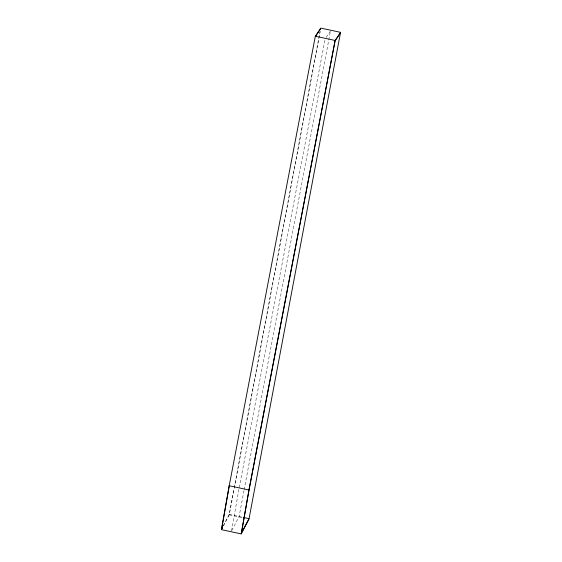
<?xml version="1.0" encoding="UTF-8"?>
<svg xmlns="http://www.w3.org/2000/svg" width="562" height="562" viewBox="0 0 562 562"><rect width="100%" height="100%" fill="white"/><g stroke="black" fill="none" stroke-linecap="round" stroke-linejoin="round"><path stroke-width="0.42" stroke-dasharray="2.81 2.11" d="M231.544 530.942L239.04 488.533M223.262 525.779L229.24 514.392L234.108 488.519M234.27 487.654L320.094 31.479M223.388 525.948L229.233 514.827L320.15 31.549M243.985 490.64L239.117 516.513L231.944 530.184M244.147 489.776L330.294 31.879M239.187 487.69L325.04 39.705M326.157 37.415L330.456 31.015M229.24 514.392L242.412 517.216M229.233 514.827L242.405 517.651"/><path stroke-width="0.84" d="M221.442 529.657L229.205 485.744L315.345 36.221L320.797 28.1L340.558 32.343L248.987 519.07L241.203 533.9L221.442 529.657L222.222 528.175M229.31 485.568L221.667 528.821L222.461 527.297M241.203 533.9L248.959 489.987L335.1 40.464L340.558 32.343M315.324 36.72L320.579 28.894M340.333 33.137L335.078 40.963L249.071 489.811L241.421 533.064L249.001 518.635L243.234 517.391M315.345 36.221L335.1 40.464M229.205 485.744L248.959 489.987"/></g></svg>
